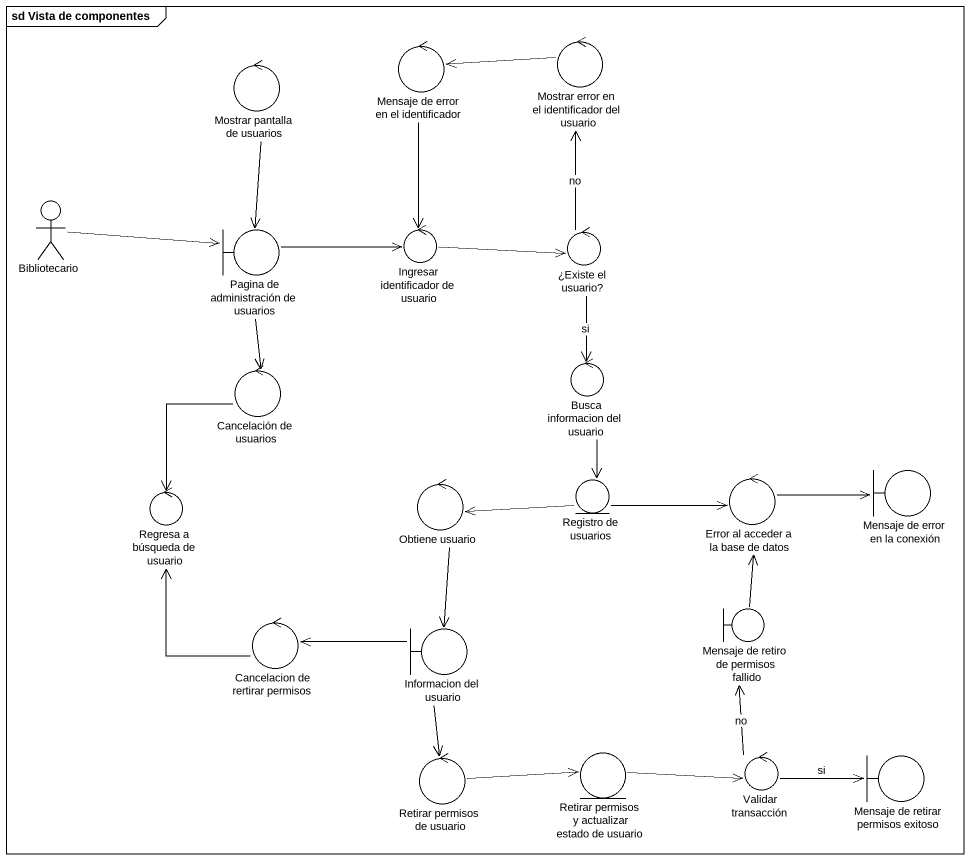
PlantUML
@startuml
mainframe sd Vista de componentes
control "Mostrar pantalla de usuarios" as Mostrar_pantalla_de_usuarios
control "Mensaje de error en el identificador" as Mensaje_de_error_en_el
control "Mostrar error en el identificador del usuario" as Mostrar_error_en_el
actor Bibliotecario
boundary "Pagina de administración de usuarios" as Pagina_de_administración_de
control "Ingresar identificador de usuario" as Ingresar_identificador_de
control "¿Existe el usuario?" as Existe_el_usuario
control "Cancelación de usuarios" as Cancelación_de_usuarios
control "Busca informacion del usuario" as Busca_informacion_del
control "Regresa a búsqueda de usuario" as Regresa_a_búsqueda_de
control "Obtiene usuario" as Obtiene_usuario
entity "Registro de usuarios" as Registro_de_usuarios
control "Error al acceder a la base de datos" as Error_al_acceder_a_la_base
boundary "Mensaje de error en la conexión" as Mensaje_de_error_en_la
control "Cancelacion de rertirar permisos" as Cancelacion_de_rertirar
boundary "Informacion del usuario" as Informacion_del_usuario
boundary "Mensaje de retiro de permisos fallido" as Mensaje_de_retiro_de
control "Retirar permisos de usuario" as Retirar_permisos_de_usuario
entity "Retirar permisos y actualizar estado de usuario" as Retirar_permisos_y
control "Validar transacción" as Validar_transacción
boundary "Mensaje de retirar permisos exitoso" as Mensaje_de_retirar_permisos
Mostrar_pantalla_de_usuarios --> Pagina_de_administración_de
Mensaje_de_error_en_el --> Ingresar_identificador_de
Mostrar_error_en_el -left-> Mensaje_de_error_en_el
Bibliotecario -right-> Pagina_de_administración_de
Pagina_de_administración_de -right-> Ingresar_identificador_de
Pagina_de_administración_de --> Cancelación_de_usuarios
Ingresar_identificador_de -right-> Existe_el_usuario
Existe_el_usuario -up-> Mostrar_error_en_el : no
Existe_el_usuario --> Busca_informacion_del : si
Cancelación_de_usuarios --> Regresa_a_búsqueda_de
Busca_informacion_del --> Registro_de_usuarios
Obtiene_usuario --> Informacion_del_usuario
Registro_de_usuarios -left-> Obtiene_usuario
Registro_de_usuarios -right-> Error_al_acceder_a_la_base
Error_al_acceder_a_la_base -right-> Mensaje_de_error_en_la
Cancelacion_de_rertirar -up-> Regresa_a_búsqueda_de
Informacion_del_usuario -left-> Cancelacion_de_rertirar
Informacion_del_usuario --> Retirar_permisos_de_usuario
Mensaje_de_retiro_de -up-> Error_al_acceder_a_la_base
Retirar_permisos_de_usuario -right-> Retirar_permisos_y
Retirar_permisos_y -right-> Validar_transacción
Validar_transacción -up-> Mensaje_de_retiro_de : no
Validar_transacción -right-> Mensaje_de_retirar_permisos : si
@enduml
